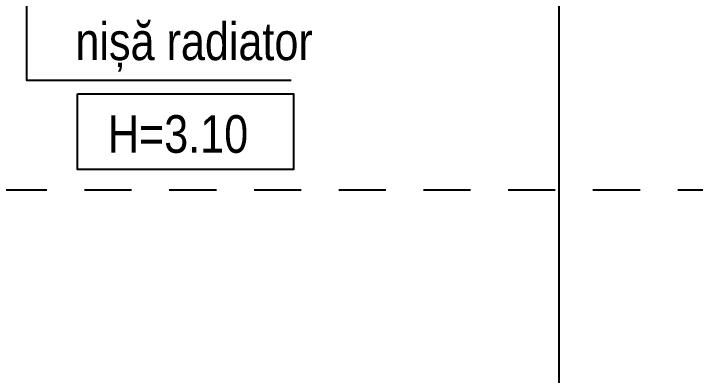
# Model space of a CAD drawing. Header units: metres. Extents: x 493 to 630, y -132 to -15.
# Drawn here: x 534.191 to 536.002, y -81.411 to -80.45 of the extents above; entities that cross this region are included whole.
import ezdxf

# ---------------------------------------------------------------- set-up
doc = ezdxf.new("R2010")
doc.units = ezdxf.units.M
doc.header["$MEASUREMENT"] = 0
doc.header["$PDMODE"] = 3
doc.linetypes.add('HIDDEN', pattern=[0.375, 0.25, -0.125])
for name, color, linetype in [('a_cote_50', 9, 'Continuous'), ('a_cote_500', 9, 'Continuous'), ('a_grinzi', 253, 'HIDDEN'), ('a_text', 7, 'Continuous')]:
    doc.layers.add(name, color=color, linetype=linetype)
doc.styles.get("Standard").update_dxf_attribs({"font": 'ARIALN.TTF'})
doc.dimstyles.new('50 cote', dxfattribs={"dimtxt": 0.09, "dimasz": 0.06, "dimexe": 0, "dimexo": 0, "dimgap": 0.018, "dimtad": 1, "dimdec": 1, "dimlfac": 100, "dimrnd": 0.5, "dimdsep": 46, "dimtxsty": 'Standard', "dimblk": 'OBLIQUE', "dimcen": 0.00045, "dimclrd": 256, "dimclrt": 4, "dimadec": 1, "dimazin": 0, "dimtfac": 1, "dimtdec": 1, "dimtix": 1, "dimtofl": 0, "dimtmove": 0, "dimatfit": 3, "dimldrblk": 'OBLIQUE', "dimfxl": 0, "dimtolj": 1, "dimtzin": 0, "dimarcsym": 0})

# ---------------------------------------------------------------- blocks, each defined once
blk = doc.blocks.new('_Oblique')
at = {"color": 0, "linetype": 'ByBlock', "lineweight": -2}
blk.add_line((-0.5, -0.5), (0.5, 0.5), dxfattribs=at)
blk = doc.blocks.new('*D300')
at = {"layer": 'a_cote_50', "lineweight": -2, "ltscale": 0.3}
blk.add_line((535.6402, -89.1196), (535.6402, -80.1196), dxfattribs=at)
at = {"layer": 'Defpoints', "color": 0, "ltscale": 0.3}
for p in [(535.6402, -80.1196), (535.9422, -80.1196), (535.9422, -89.1196)]:
    blk.add_point(p, dxfattribs=at)
at = {"layer": 'a_cote_50', "lineweight": -2, "ltscale": 0.3, "xscale": 0.06, "yscale": 0.06, "zscale": 0.06}
for p, rotation in [((535.6402, -80.1196), 90), ((535.6402, -89.1196), 270)]:
    blk.add_blockref('_Oblique', p, dxfattribs=dict(at, rotation=rotation))
at = {"layer": 'a_cote_50', "color": 4, "ltscale": 0.3, "insert": (535.5762, -84.6196), "char_height": 0.09, "attachment_point": 5, "rotation": 90}
blk.add_mtext('\\A1;900', dxfattribs=at)

msp = doc.modelspace()

# ---------------------------------------------------------------- linework, layer by layer
at = {"layer": 'a_cote_500', "ltscale": 0.3}
msp.add_lwpolyline([(534.9287, -80.6276), (534.2266, -80.6276), (534.2266, -79.9456)], dxfattribs=at)
at = {"layer": 'a_grinzi', "ltscale": 0.5}
msp.add_line((529.6548, -80.9179), (538.8798, -80.9179), dxfattribs=at)
at = {"layer": 'a_text'}
msp.add_lwpolyline([(534.3609, -80.6632), (534.9349, -80.6632), (534.9349, -80.8645), (534.3609, -80.8645)], close=True, dxfattribs=at)

# ---------------------------------------------------------------- texts
at = {"layer": 'a_text', "char_height": 0.1, "width": 1.87247, "attachment_point": 7}
for s, insert in [('\\A1;nișă radiator', (534.3555, -80.6044)), ('\\A1;H=3.10', (534.4417, -80.8213))]:
    msp.add_mtext(s, dxfattribs=dict(at, insert=insert))

# ---------------------------------------------------------------- dimensions: what is measured, and where the dimension line sits
at = {"layer": 'a_cote_50', "ltscale": 0.3}
dim = msp.add_linear_dim(base=(535.6402, -80.1196), p1=(535.9422, -89.1196), p2=(535.9422, -80.1196), angle=270, dimstyle='50 cote', dxfattribs=at)
dim.commit()
dim.dimension.update_dxf_attribs({"geometry": '*D300', "text_midpoint": (535.5762, -84.6196)})

doc.saveas('drawing.dxf')
